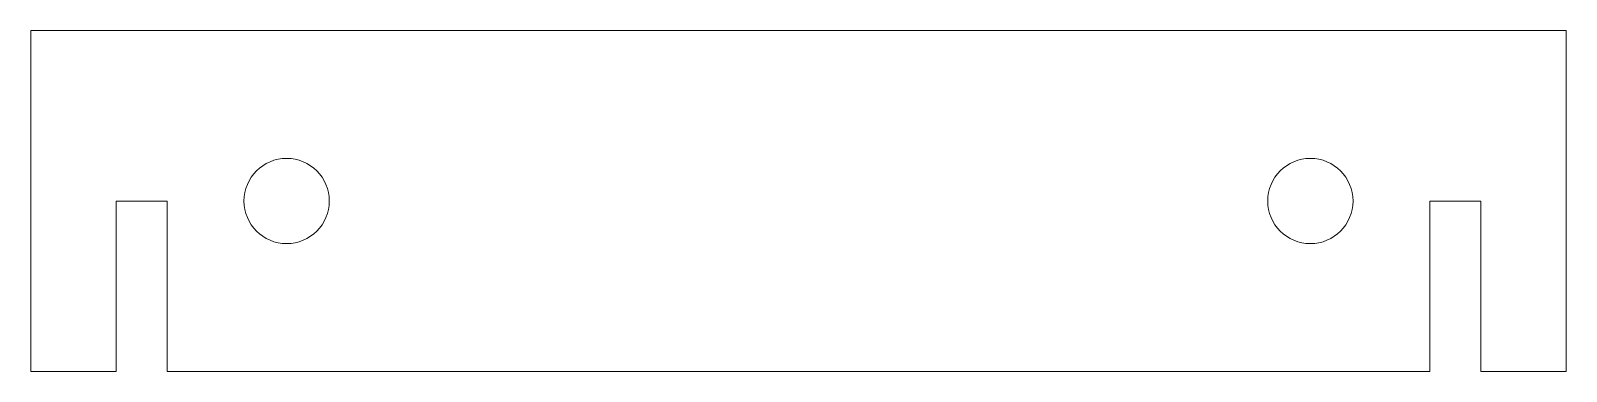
# Model space of a CAD drawing. Header units: millimetres. Extents: x -45 to 45, y -10 to 10.
import ezdxf

# ---------------------------------------------------------------- set-up
doc = ezdxf.new("R2010")
doc.units = ezdxf.units.MM
doc.header["$MEASUREMENT"] = 0
doc.layers.add('Layer 1', color=7, linetype='Continuous')

msp = doc.modelspace()

# ---------------------------------------------------------------- linework, layer by layer
at = {"layer": 'Layer 1', "lineweight": 15}
for points in [[(-45, -10), (-45, -10), (-45, 10), (-45, 10)], [(-45, 10), (-45, 10), (45, 10), (45, 10)], [(45, -10), (45, -10), (45, 10), (45, 10)], [(-40, 0), (-40, 0), (-37, 0), (-37, 0)], [(-40, -10), (-40, -10), (-40, 0), (-40, 0)], [(-37, -10), (-37, -10), (-37, 0), (-37, 0)], [(37, 0), (37, 0), (40, 0), (40, 0)], [(37, -10), (37, -10), (37, 0), (37, 0)], [(40, -10), (40, -10), (40, 0), (40, 0)], [(-45, -10), (-45, -10), (-40, -10), (-40, -10)], [(-37, -10), (-37, -10), (37, -10), (37, -10)], [(40, -10), (40, -10), (45, -10), (45, -10)]]:
    msp.add_open_spline(points, degree=3, dxfattribs=at)
for points in [[(-32.5, 0), (-32.5, 1.3807), (-31.3807, 2.5), (-30, 2.5), (-30, 2.5), (-28.6193, 2.5), (-27.5, 1.3807), (-27.5, 0), (-27.5, 0), (-27.5, -1.3807), (-28.6193, -2.5), (-30, -2.5), (-30, -2.5), (-31.3807, -2.5), (-32.5, -1.3807), (-32.5, 0), (-32.5, 0), (-32.5, 0), (-32.5, 0), (-32.5, 0)], [(27.5, 0), (27.5, 1.3807), (28.6193, 2.5), (30, 2.5), (30, 2.5), (31.3807, 2.5), (32.5, 1.3807), (32.5, 0), (32.5, 0), (32.5, -1.3807), (31.3807, -2.5), (30, -2.5), (30, -2.5), (28.6193, -2.5), (27.5, -1.3807), (27.5, 0), (27.5, 0), (27.5, 0), (27.5, 0), (27.5, 0)]]:
    msp.add_open_spline(points, degree=3, knots=[0, 0, 0, 0, 0.1666667, 0.1666667, 0.1666667, 0.1666667, 0.3333333, 0.3333333, 0.3333333, 0.3333333, 0.5, 0.5, 0.5, 0.5, 0.6666667, 0.6666667, 0.6666667, 0.6666667, 1, 1, 1, 1], dxfattribs=at)

doc.saveas('drawing.dxf')
